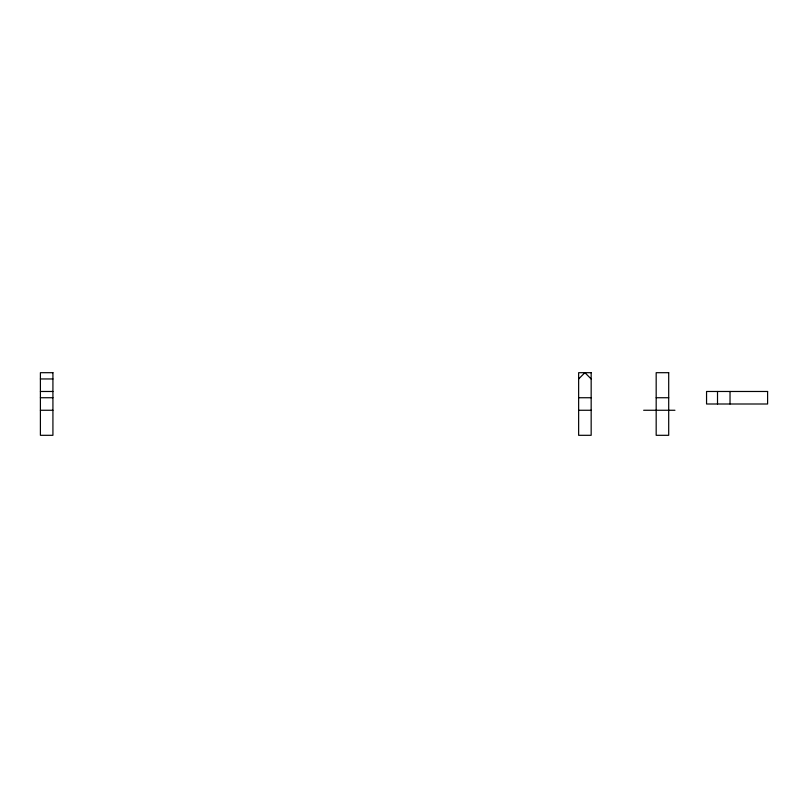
<?xml version="1.0" encoding="UTF-8"?>
<svg xmlns="http://www.w3.org/2000/svg" width="808" height="808" viewBox="0 0 808 808"><rect width="100%" height="100%" fill="white"/><g stroke="black" fill="none" stroke-linecap="round" stroke-linejoin="round"><path stroke-width="1.21" d="M578.639 378.952L584.901 372.69L591.163 378.952M40.4 378.952L52.924 378.952M40.4 391.476L52.924 391.476M40.4 397.738L52.924 397.738M578.639 397.738L591.163 397.738M656.177 397.738L668.701 397.738M40.4 410.262L52.924 410.262M578.639 410.262L591.163 410.262M643.653 410.262L674.953 410.262M730.028 391.476L730.028 404M717.514 391.476L717.514 404M52.924 372.69L40.4 372.69L40.4 435.31L52.924 435.31L52.924 372.69M591.163 372.69L578.639 372.69L578.639 435.31L591.163 435.31L591.163 372.69M668.701 372.69L656.177 372.69L656.177 435.31L668.701 435.31L668.701 372.69M767.6 391.476L706.556 391.476L706.556 404L767.6 404L767.6 391.476"/></g></svg>
